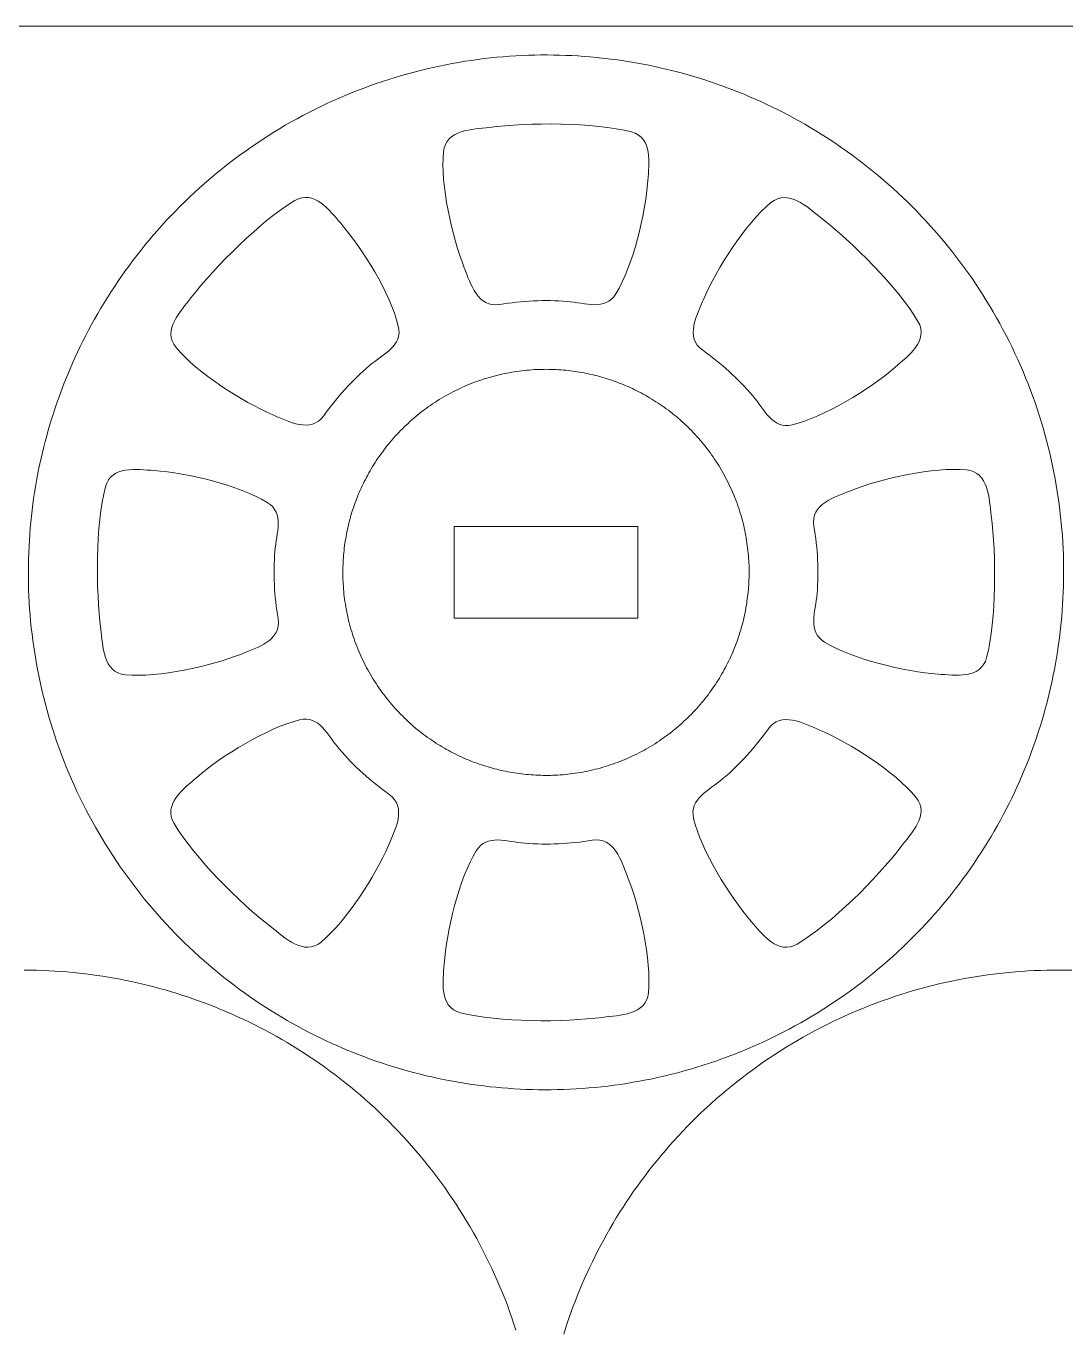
# Model space of a CAD drawing. Header units: inches. Extents: x -505 to 101, y 135 to 440.
# Drawn here: x -54.8 to -9.4, y 382.7 to 439.6 of the extents above; entities that cross this region are included whole.
import ezdxf

# ---------------------------------------------------------------- set-up
doc = ezdxf.new("R2010")
doc.units = ezdxf.units.IN
doc.header["$MEASUREMENT"] = 0
doc.layers.add('Capa 1', color=7, linetype='Continuous')
doc.layers.add('Capa 3', color=150, linetype='Continuous')

msp = doc.modelspace()

# ---------------------------------------------------------------- linework, layer by layer
at = {"layer": 'Capa 1', "color": 28, "lineweight": 9, "true_color": 0x11100b}
for points in [[(-26.645, 437.618), (-26.889, 437.678), (-27.136, 437.734), (-27.379, 437.789), (-27.63, 437.841), (-27.877, 437.89), (-28.131, 437.936), (-28.381, 437.98), (-28.635, 438.021), (-28.892, 438.06), (-29.15, 438.096), (-29.408, 438.129), (-29.669, 438.158), (-29.93, 438.185), (-30.194, 438.21), (-30.459, 438.231), (-30.724, 438.248), (-30.988, 438.263), (-31.256, 438.275), (-31.524, 438.284), (-31.796, 438.289), (-32.067, 438.292), (-32.339, 438.291), (-32.611, 438.286), (-32.882, 438.279), (-33.158, 438.268), (-33.433, 438.253), (-33.708, 438.236), (-33.983, 438.215), (-34.258, 438.19), (-34.537, 438.162), (-34.812, 438.13), (-35.091, 438.095), (-35.37, 438.056), (-35.648, 438.014), (-35.927, 437.968), (-36.202, 437.919), (-36.481, 437.866), (-36.76, 437.809), (-37.038, 437.749), (-37.317, 437.685), (-37.592, 437.618), (-37.871, 437.547), (-38.146, 437.472), (-38.425, 437.393), (-38.7, 437.311), (-38.975, 437.226), (-39.247, 437.136), (-39.522, 437.043), (-39.793, 436.947), (-40.065, 436.846), (-40.337, 436.743), (-40.605, 436.635), (-40.873, 436.524), (-41.141, 436.41), (-41.409, 436.292), (-41.674, 436.17), (-41.935, 436.045), (-42.196, 435.916), (-42.457, 435.785), (-42.718, 435.649), (-42.972, 435.51), (-43.229, 435.368), (-43.484, 435.223), (-43.734, 435.074), (-43.984, 434.922), (-44.231, 434.767), (-44.475, 434.609), (-44.718, 434.447), (-44.962, 434.282), (-45.198, 434.115), (-45.434, 433.945), (-45.671, 433.771), (-45.9, 433.595), (-46.129, 433.415), (-46.359, 433.233), (-46.581, 433.049), (-46.803, 432.861), (-47.022, 432.671), (-47.241, 432.479), (-47.452, 432.283), (-47.664, 432.086), (-47.872, 431.886), (-48.077, 431.683), (-48.278, 431.479), (-48.479, 431.272), (-48.673, 431.063), (-48.867, 430.852), (-49.057, 430.639), (-49.244, 430.424), (-49.428, 430.207), (-49.608, 429.988), (-49.788, 429.768), (-49.96, 429.545), (-50.133, 429.322), (-50.299, 429.096), (-50.465, 428.869), (-50.627, 428.641), (-50.786, 428.411), (-50.938, 428.18), (-51.089, 427.947), (-51.241, 427.714), (-51.386, 427.479), (-51.527, 427.244), (-51.664, 427.007), (-51.802, 426.769), (-51.932, 426.531), (-52.059, 426.292), (-52.187, 426.052), (-52.31, 425.811), (-52.426, 425.57), (-52.543, 425.328), (-52.656, 425.086), (-52.765, 424.843), (-52.871, 424.6), (-52.973, 424.357), (-53.072, 424.114), (-53.167, 423.87), (-53.259, 423.626), (-53.351, 423.382), (-53.435, 423.138), (-53.52, 422.894), (-53.598, 422.651), (-53.675, 422.407), (-53.749, 422.164), (-53.82, 421.921), (-53.89, 421.678), (-53.954, 421.435), (-54.017, 421.193), (-54.074, 420.95), (-54.134, 420.706), (-54.187, 420.459), (-54.24, 420.211), (-54.289, 419.962), (-54.335, 419.71), (-54.377, 419.458), (-54.42, 419.203), (-54.458, 418.947), (-54.494, 418.69), (-54.525, 418.431), (-54.557, 418.171), (-54.582, 417.909), (-54.607, 417.647), (-54.628, 417.383), (-54.645, 417.117), (-54.659, 416.851), (-54.674, 416.583), (-54.681, 416.314), (-54.688, 416.044), (-54.688, 415.774), (-54.688, 415.502), (-54.684, 415.23), (-54.677, 414.957), (-54.666, 414.682), (-54.653, 414.408), (-54.635, 414.132), (-54.614, 413.856), (-54.589, 413.58), (-54.561, 413.303), (-54.529, 413.026), (-54.494, 412.748), (-54.455, 412.471), (-54.412, 412.193), (-54.367, 411.914), (-54.317, 411.636), (-54.264, 411.358), (-54.208, 411.08), (-54.148, 410.802), (-54.084, 410.524), (-54.014, 410.247), (-53.943, 409.97), (-53.869, 409.693), (-53.792, 409.417), (-53.71, 409.141), (-53.622, 408.866), (-53.534, 408.592), (-53.442, 408.318), (-53.344, 408.046), (-53.245, 407.774), (-53.139, 407.503), (-53.033, 407.234), (-52.92, 406.965), (-52.807, 406.698), (-52.687, 406.432), (-52.568, 406.167), (-52.444, 405.904), (-52.313, 405.642), (-52.183, 405.382), (-52.045, 405.124), (-51.908, 404.866), (-51.767, 404.611), (-51.618, 404.358), (-51.47, 404.107), (-51.319, 403.857), (-51.163, 403.609), (-51.005, 403.364), (-50.846, 403.121), (-50.68, 402.879), (-50.514, 402.641), (-50.341, 402.404), (-50.169, 402.17), (-49.992, 401.938), (-49.812, 401.709), (-49.632, 401.482), (-49.445, 401.258), (-49.259, 401.036), (-49.068, 400.817), (-48.877, 400.601), (-48.68, 400.388), (-48.482, 400.177), (-48.285, 399.969), (-48.08, 399.764), (-47.875, 399.562), (-47.671, 399.363), (-47.459, 399.166), (-47.251, 398.973), (-47.036, 398.783), (-46.821, 398.596), (-46.605, 398.412), (-46.387, 398.232), (-46.164, 398.054), (-45.942, 397.88), (-45.72, 397.708), (-45.494, 397.54), (-45.265, 397.375), (-45.039, 397.214), (-44.81, 397.055), (-44.577, 396.901), (-44.344, 396.748), (-44.111, 396.6), (-43.879, 396.455), (-43.642, 396.313), (-43.406, 396.175), (-43.166, 396.039), (-42.93, 395.907), (-42.69, 395.779), (-42.45, 395.653), (-42.21, 395.531), (-41.966, 395.412), (-41.727, 395.297), (-41.483, 395.185), (-41.24, 395.076), (-40.996, 394.97), (-40.756, 394.868), (-40.51, 394.769), (-40.266, 394.673), (-40.023, 394.58), (-39.779, 394.49), (-39.536, 394.404), (-39.293, 394.321), (-39.049, 394.24), (-38.806, 394.163), (-38.562, 394.089), (-38.319, 394.018), (-38.075, 393.951), (-37.832, 393.886), (-37.592, 393.824), (-37.349, 393.764), (-37.102, 393.707), (-36.858, 393.653), (-36.608, 393.601), (-36.361, 393.552), (-36.107, 393.506), (-35.856, 393.462), (-35.603, 393.421), (-35.345, 393.382), (-35.087, 393.347), (-34.83, 393.314), (-34.569, 393.284), (-34.308, 393.257), (-34.043, 393.233), (-33.778, 393.212), (-33.514, 393.193), (-33.249, 393.179), (-32.981, 393.167), (-32.713, 393.158), (-32.441, 393.153), (-32.17, 393.15), (-31.898, 393.151), (-31.627, 393.156), (-31.355, 393.163), (-31.08, 393.174), (-30.805, 393.189), (-30.529, 393.206), (-30.254, 393.227), (-29.979, 393.252), (-29.7, 393.28), (-29.425, 393.312), (-29.147, 393.347), (-28.868, 393.385), (-28.589, 393.428), (-28.31, 393.474), (-28.035, 393.523), (-27.757, 393.576), (-27.478, 393.633), (-27.199, 393.693), (-26.921, 393.757), (-26.645, 393.824), (-26.367, 393.895), (-26.091, 393.97), (-25.813, 394.049), (-25.538, 394.131), (-25.262, 394.216), (-24.991, 394.306), (-24.716, 394.399), (-24.444, 394.495), (-24.172, 394.595), (-23.901, 394.7), (-23.633, 394.807), (-23.364, 394.918), (-23.096, 395.032), (-22.828, 395.15), (-22.564, 395.272), (-22.303, 395.397), (-22.042, 395.526), (-21.781, 395.658), (-21.519, 395.793), (-21.266, 395.932), (-21.008, 396.074), (-20.754, 396.219), (-20.503, 396.368), (-20.253, 396.52), (-20.006, 396.675), (-19.763, 396.834), (-19.519, 396.995), (-19.276, 397.159), (-19.04, 397.327), (-18.803, 397.498), (-18.567, 397.671), (-18.334, 397.847), (-18.105, 398.027), (-17.879, 398.209), (-17.657, 398.394), (-17.434, 398.581), (-17.216, 398.771), (-16.997, 398.964), (-16.785, 399.159), (-16.574, 399.356), (-16.365, 399.556), (-16.161, 399.759), (-15.96, 399.963), (-15.759, 400.17), (-15.565, 400.379), (-15.37, 400.59), (-15.18, 400.803), (-14.993, 401.018), (-14.81, 401.235), (-14.63, 401.454), (-14.45, 401.674), (-14.277, 401.896), (-14.104, 402.121), (-13.938, 402.346), (-13.772, 402.573), (-13.61, 402.802), (-13.452, 403.031), (-13.296, 403.262), (-13.145, 403.495), (-12.996, 403.728), (-12.852, 403.963), (-12.711, 404.199), (-12.573, 404.435), (-12.435, 404.673), (-12.305, 404.911), (-12.178, 405.15), (-12.051, 405.39), (-11.927, 405.631), (-11.811, 405.872), (-11.695, 406.114), (-11.582, 406.356), (-11.472, 406.599), (-11.367, 406.842), (-11.264, 407.085), (-11.165, 407.328), (-11.07, 407.572), (-10.978, 407.816), (-10.887, 408.06), (-10.802, 408.304), (-10.718, 408.548), (-10.64, 408.791), (-10.562, 409.035), (-10.488, 409.278), (-10.418, 409.522), (-10.347, 409.765), (-10.283, 410.007), (-10.22, 410.249), (-10.164, 410.492), (-10.104, 410.737), (-10.051, 410.983), (-9.998, 411.231), (-9.948, 411.48), (-9.902, 411.732), (-9.86, 411.985), (-9.818, 412.239), (-9.779, 412.495), (-9.744, 412.752), (-9.712, 413.011), (-9.68, 413.271), (-9.656, 413.533), (-9.631, 413.796), (-9.61, 414.06), (-9.592, 414.325), (-9.578, 414.592), (-9.564, 414.859), (-9.557, 415.128), (-9.55, 415.398), (-9.55, 415.668), (-9.55, 415.94), (-9.553, 416.212), (-9.56, 416.486), (-9.571, 416.76), (-9.585, 417.034), (-9.603, 417.31), (-9.624, 417.586), (-9.649, 417.862), (-9.677, 418.139), (-9.708, 418.416), (-9.744, 418.694), (-9.783, 418.971), (-9.825, 419.249), (-9.871, 419.528), (-9.92, 419.806), (-9.973, 420.084), (-10.03, 420.362), (-10.089, 420.64), (-10.153, 420.918), (-10.223, 421.195), (-10.294, 421.472), (-10.368, 421.749), (-10.446, 422.026), (-10.527, 422.301), (-10.615, 422.576), (-10.703, 422.85), (-10.795, 423.124), (-10.894, 423.396), (-10.993, 423.668), (-11.098, 423.939), (-11.204, 424.208), (-11.317, 424.477), (-11.43, 424.744), (-11.546, 425.01), (-11.67, 425.275), (-11.793, 425.538), (-11.924, 425.8), (-12.055, 426.06), (-12.192, 426.319), (-12.33, 426.575), (-12.471, 426.831), (-12.615, 427.084), (-12.767, 427.336), (-12.919, 427.585), (-13.074, 427.833), (-13.233, 428.078), (-13.391, 428.321), (-13.557, 428.563), (-13.723, 428.802), (-13.896, 429.038), (-14.069, 429.272), (-14.245, 429.504), (-14.425, 429.733), (-14.605, 429.96), (-14.792, 430.185), (-14.979, 430.406), (-15.169, 430.625), (-15.36, 430.841), (-15.558, 431.055), (-15.755, 431.265), (-15.953, 431.473), (-16.157, 431.678), (-16.362, 431.881), (-16.566, 432.08), (-16.778, 432.276), (-16.986, 432.469), (-17.202, 432.659), (-17.417, 432.846), (-17.632, 433.03), (-17.851, 433.211), (-18.073, 433.388), (-18.295, 433.563), (-18.517, 433.734), (-18.743, 433.902), (-18.972, 434.067), (-19.198, 434.228), (-19.427, 434.387), (-19.66, 434.542), (-19.893, 434.693), (-20.126, 434.842), (-20.359, 434.987), (-20.595, 435.129), (-20.832, 435.268), (-21.071, 435.403), (-21.308, 435.535), (-21.548, 435.663), (-21.788, 435.789), (-22.027, 435.911), (-22.271, 436.029), (-22.511, 436.145), (-22.754, 436.257), (-22.998, 436.366), (-23.238, 436.472), (-23.481, 436.574), (-23.724, 436.673), (-23.971, 436.769), (-24.215, 436.862), (-24.458, 436.952), (-24.702, 437.038), (-24.945, 437.121), (-25.188, 437.202), (-25.432, 437.279), (-25.675, 437.353), (-25.919, 437.424), (-26.162, 437.492), (-26.405, 437.557), (-26.645, 437.618)], [(-29.972, 424.314), (-29.877, 424.289), (-29.782, 424.264), (-29.686, 424.237), (-29.591, 424.21), (-29.496, 424.181), (-29.401, 424.15), (-29.305, 424.119), (-29.207, 424.086), (-29.111, 424.052), (-29.016, 424.017), (-28.921, 423.981), (-28.825, 423.943), (-28.73, 423.904), (-28.635, 423.864), (-28.54, 423.822), (-28.445, 423.779), (-28.349, 423.736), (-28.254, 423.69), (-28.159, 423.644), (-28.064, 423.596), (-27.972, 423.547), (-27.877, 423.496), (-27.785, 423.444), (-27.689, 423.391), (-27.598, 423.337), (-27.506, 423.281), (-27.411, 423.224), (-27.323, 423.166), (-27.231, 423.106), (-27.139, 423.046), (-27.048, 422.984), (-26.959, 422.92), (-26.871, 422.855), (-26.783, 422.79), (-26.695, 422.722), (-26.607, 422.654), (-26.522, 422.584), (-26.434, 422.513), (-26.349, 422.441), (-26.264, 422.368), (-26.18, 422.293), (-26.099, 422.217), (-26.017, 422.14), (-25.936, 422.062), (-25.855, 421.983), (-25.774, 421.902), (-25.696, 421.821), (-25.619, 421.738), (-25.541, 421.654), (-25.467, 421.57), (-25.393, 421.484), (-25.319, 421.396), (-25.248, 421.309), (-25.174, 421.22), (-25.104, 421.129), (-25.037, 421.039), (-24.966, 420.947), (-24.899, 420.854), (-24.836, 420.76), (-24.772, 420.665), (-24.709, 420.57), (-24.645, 420.474), (-24.585, 420.377), (-24.525, 420.278), (-24.465, 420.18), (-24.409, 420.081), (-24.352, 419.98), (-24.299, 419.88), (-24.246, 419.778), (-24.194, 419.676), (-24.144, 419.573), (-24.095, 419.47), (-24.045, 419.366), (-24, 419.262), (-23.954, 419.157), (-23.911, 419.052), (-23.869, 418.946), (-23.83, 418.839), (-23.788, 418.733), (-23.753, 418.626), (-23.714, 418.518), (-23.679, 418.411), (-23.647, 418.303), (-23.615, 418.195), (-23.583, 418.086), (-23.555, 417.978), (-23.527, 417.869), (-23.498, 417.76), (-23.474, 417.651), (-23.453, 417.542), (-23.428, 417.433), (-23.407, 417.324), (-23.389, 417.215), (-23.372, 417.106), (-23.354, 416.997), (-23.34, 416.887), (-23.326, 416.779), (-23.312, 416.67), (-23.301, 416.561), (-23.29, 416.453), (-23.283, 416.344), (-23.276, 416.236), (-23.273, 416.129), (-23.266, 416.021), (-23.262, 415.914), (-23.262, 415.807), (-23.262, 415.7), (-23.262, 415.594), (-23.266, 415.488), (-23.269, 415.383), (-23.273, 415.278), (-23.28, 415.173), (-23.287, 415.069), (-23.294, 414.966), (-23.305, 414.862), (-23.315, 414.76), (-23.326, 414.658), (-23.34, 414.556), (-23.354, 414.455), (-23.368, 414.355), (-23.386, 414.255), (-23.4, 414.156), (-23.421, 414.057), (-23.439, 413.959), (-23.46, 413.862), (-23.481, 413.765), (-23.502, 413.669), (-23.527, 413.574), (-23.552, 413.479), (-23.576, 413.384), (-23.601, 413.289), (-23.629, 413.193), (-23.661, 413.097), (-23.689, 413.002), (-23.721, 412.906), (-23.753, 412.811), (-23.788, 412.715), (-23.823, 412.619), (-23.859, 412.523), (-23.897, 412.428), (-23.936, 412.332), (-23.975, 412.237), (-24.017, 412.141), (-24.06, 412.046), (-24.105, 411.951), (-24.148, 411.856), (-24.197, 411.762), (-24.243, 411.667), (-24.292, 411.573), (-24.345, 411.479), (-24.395, 411.386), (-24.448, 411.292), (-24.504, 411.199), (-24.557, 411.107), (-24.617, 411.015), (-24.673, 410.924), (-24.733, 410.832), (-24.793, 410.741), (-24.857, 410.652), (-24.92, 410.562), (-24.984, 410.473), (-25.051, 410.384), (-25.118, 410.296), (-25.185, 410.209), (-25.255, 410.123), (-25.326, 410.037), (-25.4, 409.951), (-25.47, 409.867), (-25.548, 409.784), (-25.622, 409.701), (-25.7, 409.619), (-25.777, 409.537), (-25.855, 409.457), (-25.936, 409.378), (-26.017, 409.299), (-26.102, 409.222), (-26.187, 409.145), (-26.271, 409.07), (-26.356, 408.995), (-26.444, 408.921), (-26.532, 408.849), (-26.621, 408.778), (-26.709, 408.707), (-26.801, 408.638), (-26.892, 408.57), (-26.988, 408.503), (-27.079, 408.437), (-27.175, 408.373), (-27.27, 408.309), (-27.365, 408.247), (-27.464, 408.186), (-27.563, 408.127), (-27.661, 408.068), (-27.76, 408.011), (-27.859, 407.956), (-27.961, 407.901), (-28.06, 407.848), (-28.162, 407.796), (-28.268, 407.746), (-28.371, 407.697), (-28.473, 407.649), (-28.579, 407.603), (-28.684, 407.558), (-28.787, 407.514), (-28.892, 407.472), (-29.002, 407.431), (-29.108, 407.392), (-29.214, 407.354), (-29.319, 407.318), (-29.429, 407.283), (-29.538, 407.249), (-29.644, 407.216), (-29.753, 407.186), (-29.863, 407.156), (-29.972, 407.129), (-30.078, 407.102), (-30.187, 407.077), (-30.297, 407.053), (-30.406, 407.031), (-30.515, 407.01), (-30.625, 406.991), (-30.734, 406.973), (-30.843, 406.956), (-30.953, 406.941), (-31.062, 406.928), (-31.171, 406.915), (-31.277, 406.904), (-31.387, 406.894), (-31.496, 406.886), (-31.602, 406.879), (-31.711, 406.874), (-31.817, 406.869), (-31.926, 406.866), (-32.032, 406.865), (-32.138, 406.864), (-32.244, 406.865), (-32.35, 406.867), (-32.456, 406.871), (-32.562, 406.875), (-32.667, 406.881), (-32.77, 406.888), (-32.875, 406.897), (-32.978, 406.906), (-33.08, 406.917), (-33.182, 406.928), (-33.285, 406.941), (-33.384, 406.955), (-33.486, 406.97), (-33.585, 406.986), (-33.683, 407.004), (-33.782, 407.022), (-33.881, 407.041), (-33.98, 407.062), (-34.075, 407.083), (-34.17, 407.105), (-34.265, 407.128), (-34.361, 407.153), (-34.456, 407.178), (-34.551, 407.205), (-34.646, 407.233), (-34.742, 407.262), (-34.837, 407.292), (-34.932, 407.323), (-35.031, 407.356), (-35.126, 407.39), (-35.221, 407.425), (-35.317, 407.462), (-35.412, 407.499), (-35.507, 407.538), (-35.603, 407.578), (-35.698, 407.62), (-35.793, 407.662), (-35.888, 407.706), (-35.983, 407.752), (-36.079, 407.799), (-36.174, 407.847), (-36.266, 407.896), (-36.361, 407.946), (-36.453, 407.998), (-36.548, 408.051), (-36.639, 408.105), (-36.731, 408.161), (-36.823, 408.218), (-36.915, 408.276), (-37.006, 408.336), (-37.098, 408.397), (-37.19, 408.459), (-37.278, 408.522), (-37.366, 408.587), (-37.455, 408.653), (-37.543, 408.72), (-37.631, 408.788), (-37.716, 408.858), (-37.804, 408.929), (-37.888, 409.001), (-37.973, 409.075), (-38.058, 409.149), (-38.139, 409.225), (-38.22, 409.302), (-38.301, 409.38), (-38.382, 409.46), (-38.463, 409.54), (-38.541, 409.621), (-38.619, 409.704), (-38.693, 409.788), (-38.77, 409.873), (-38.844, 409.959), (-38.918, 410.046), (-38.989, 410.134), (-39.063, 410.223), (-39.134, 410.313), (-39.201, 410.403), (-39.271, 410.495), (-39.338, 410.588), (-39.402, 410.682), (-39.465, 410.777), (-39.529, 410.872), (-39.592, 410.968), (-39.652, 411.066), (-39.712, 411.163), (-39.772, 411.262), (-39.829, 411.362), (-39.885, 411.462), (-39.938, 411.562), (-39.991, 411.664), (-40.044, 411.766), (-40.093, 411.869), (-40.143, 411.972), (-40.192, 412.076), (-40.238, 412.18), (-40.28, 412.285), (-40.326, 412.391), (-40.368, 412.497), (-40.407, 412.603), (-40.446, 412.709), (-40.485, 412.816), (-40.524, 412.923), (-40.555, 413.031), (-40.591, 413.139), (-40.622, 413.247), (-40.654, 413.356), (-40.682, 413.464), (-40.711, 413.573), (-40.739, 413.682), (-40.764, 413.791), (-40.785, 413.9), (-40.809, 414.009), (-40.831, 414.118), (-40.848, 414.227), (-40.866, 414.336), (-40.883, 414.446), (-40.898, 414.555), (-40.912, 414.664), (-40.926, 414.772), (-40.936, 414.881), (-40.947, 414.989), (-40.954, 415.098), (-40.961, 415.206), (-40.965, 415.313), (-40.972, 415.421), (-40.972, 415.528), (-40.975, 415.635), (-40.975, 415.742), (-40.975, 415.848), (-40.972, 415.954), (-40.968, 416.059), (-40.965, 416.164), (-40.958, 416.269), (-40.95, 416.373), (-40.943, 416.476), (-40.933, 416.579), (-40.922, 416.683), (-40.912, 416.784), (-40.898, 416.886), (-40.883, 416.987), (-40.869, 417.088), (-40.852, 417.187), (-40.838, 417.286), (-40.816, 417.385), (-40.799, 417.483), (-40.778, 417.58), (-40.756, 417.677), (-40.735, 417.773), (-40.711, 417.868), (-40.686, 417.963), (-40.661, 418.058), (-40.636, 418.154), (-40.608, 418.249), (-40.577, 418.344), (-40.548, 418.44), (-40.517, 418.536), (-40.485, 418.632), (-40.45, 418.727), (-40.414, 418.823), (-40.379, 418.919), (-40.34, 419.014), (-40.301, 419.11), (-40.263, 419.205), (-40.22, 419.301), (-40.178, 419.396), (-40.132, 419.491), (-40.086, 419.586), (-40.04, 419.68), (-39.994, 419.775), (-39.945, 419.869), (-39.892, 419.963), (-39.843, 420.057), (-39.79, 420.15), (-39.734, 420.242), (-39.68, 420.335), (-39.621, 420.427), (-39.564, 420.519), (-39.504, 420.61), (-39.444, 420.7), (-39.381, 420.791), (-39.317, 420.88), (-39.254, 420.97), (-39.187, 421.058), (-39.12, 421.146), (-39.053, 421.233), (-38.982, 421.32), (-38.912, 421.406), (-38.837, 421.491), (-38.767, 421.575), (-38.689, 421.659), (-38.615, 421.741), (-38.537, 421.823), (-38.46, 421.904), (-38.379, 421.985), (-38.301, 422.064), (-38.22, 422.143), (-38.135, 422.22), (-38.051, 422.297), (-37.966, 422.372), (-37.881, 422.447), (-37.793, 422.521), (-37.705, 422.593), (-37.617, 422.664), (-37.529, 422.735), (-37.437, 422.804), (-37.345, 422.872), (-37.25, 422.939), (-37.158, 423.005), (-37.063, 423.069), (-36.968, 423.133), (-36.872, 423.195), (-36.774, 423.256), (-36.675, 423.315), (-36.576, 423.374), (-36.477, 423.43), (-36.379, 423.486), (-36.276, 423.541), (-36.177, 423.594), (-36.075, 423.646), (-35.969, 423.696), (-35.867, 423.745), (-35.765, 423.793), (-35.659, 423.839), (-35.553, 423.884), (-35.451, 423.928), (-35.345, 423.97), (-35.236, 424.011), (-35.13, 424.05), (-35.024, 424.088), (-34.915, 424.124), (-34.809, 424.16), (-34.699, 424.193), (-34.593, 424.225), (-34.484, 424.256), (-34.375, 424.286), (-34.265, 424.314), (-34.16, 424.34), (-34.05, 424.365), (-33.941, 424.389), (-33.831, 424.411), (-33.722, 424.432), (-33.613, 424.451), (-33.503, 424.469), (-33.394, 424.486), (-33.285, 424.501), (-33.175, 424.515), (-33.066, 424.527), (-32.96, 424.538), (-32.851, 424.548), (-32.741, 424.556), (-32.636, 424.563), (-32.526, 424.569), (-32.42, 424.573), (-32.311, 424.576), (-32.205, 424.577), (-32.099, 424.578), (-31.993, 424.577), (-31.888, 424.575), (-31.782, 424.571), (-31.676, 424.567), (-31.57, 424.561), (-31.468, 424.554), (-31.362, 424.546), (-31.26, 424.536), (-31.157, 424.526), (-31.055, 424.514), (-30.953, 424.501), (-30.854, 424.487), (-30.752, 424.472), (-30.653, 424.456), (-30.554, 424.438), (-30.455, 424.42), (-30.357, 424.401), (-30.258, 424.381), (-30.163, 424.359), (-30.067, 424.337), (-29.972, 424.314)], [(-28.12, 413.721), (-36.118, 413.721), (-36.118, 417.721), (-28.12, 417.721), (-28.12, 413.721)], [(-49.456, 397.698), (-49.699, 397.757), (-49.943, 397.814), (-50.19, 397.868), (-50.44, 397.92), (-50.687, 397.969), (-50.941, 398.016), (-51.192, 398.06), (-51.446, 398.101), (-51.703, 398.14), (-51.961, 398.175), (-52.218, 398.208), (-52.479, 398.238), (-52.74, 398.265), (-53.005, 398.289), (-53.266, 398.31), (-53.534, 398.328), (-53.799, 398.343), (-54.067, 398.355), (-54.335, 398.364), (-54.607, 398.369), (-54.875, 398.371)], [(-9.193, 398.364), (-9.465, 398.369), (-9.733, 398.371), (-10.005, 398.37), (-10.28, 398.366), (-10.552, 398.358), (-10.827, 398.347), (-11.102, 398.333), (-11.377, 398.315), (-11.652, 398.294), (-11.927, 398.27), (-12.206, 398.242), (-12.481, 398.21), (-12.76, 398.175), (-13.039, 398.136), (-13.317, 398.094), (-13.593, 398.048), (-13.871, 397.999), (-14.15, 397.945), (-14.429, 397.889), (-14.707, 397.829), (-14.983, 397.765), (-15.261, 397.697), (-15.54, 397.626), (-15.815, 397.552), (-16.09, 397.473), (-16.369, 397.391), (-16.641, 397.305), (-16.916, 397.216), (-17.191, 397.123), (-17.463, 397.026), (-17.734, 396.926), (-18.006, 396.822), (-18.274, 396.715), (-18.542, 396.604), (-18.81, 396.489), (-19.078, 396.371), (-19.343, 396.25), (-19.604, 396.124), (-19.865, 395.996), (-20.126, 395.864), (-20.383, 395.729), (-20.641, 395.59), (-20.899, 395.448), (-21.149, 395.303), (-21.403, 395.154), (-21.65, 395.001), (-21.9, 394.847), (-22.144, 394.688), (-22.387, 394.527), (-22.631, 394.362), (-22.867, 394.195), (-23.104, 394.024), (-23.34, 393.851), (-23.569, 393.674), (-23.798, 393.495), (-24.028, 393.313), (-24.25, 393.128), (-24.472, 392.941), (-24.691, 392.751), (-24.906, 392.558), (-25.121, 392.363), (-25.333, 392.165), (-25.541, 391.966), (-25.746, 391.763), (-25.947, 391.558), (-26.144, 391.352), (-26.342, 391.143), (-26.536, 390.932), (-26.727, 390.719), (-26.913, 390.504), (-27.097, 390.287), (-27.277, 390.068), (-27.453, 389.847), (-27.63, 389.625), (-27.799, 389.401), (-27.968, 389.176), (-28.134, 388.949), (-28.296, 388.72), (-28.452, 388.49), (-28.607, 388.259), (-28.758, 388.027), (-28.907, 387.793), (-29.055, 387.559), (-29.196, 387.323), (-29.333, 387.087), (-29.468, 386.849), (-29.602, 386.61), (-29.729, 386.371), (-29.856, 386.131), (-29.976, 385.891), (-30.096, 385.65), (-30.212, 385.408), (-30.325, 385.166), (-30.434, 384.923), (-30.536, 384.68), (-30.642, 384.437), (-30.741, 384.193), (-30.836, 383.949), (-30.928, 383.706), (-31.02, 383.462), (-31.105, 383.218), (-31.189, 382.974), (-31.267, 382.73), (-31.344, 382.487)], [(-33.426, 382.655), (-33.514, 382.93), (-33.606, 383.203), (-33.704, 383.476), (-33.803, 383.748), (-33.905, 384.018), (-34.015, 384.288), (-34.124, 384.557), (-34.241, 384.824), (-34.357, 385.09), (-34.481, 385.355), (-34.604, 385.618), (-34.735, 385.88), (-34.865, 386.14), (-34.999, 386.398), (-35.14, 386.655), (-35.281, 386.911), (-35.426, 387.164), (-35.578, 387.415), (-35.729, 387.665), (-35.885, 387.912), (-36.04, 388.158), (-36.202, 388.401), (-36.368, 388.642), (-36.534, 388.881), (-36.707, 389.118), (-36.879, 389.352), (-37.056, 389.584), (-37.236, 389.813), (-37.416, 390.04), (-37.603, 390.264), (-37.79, 390.486), (-37.98, 390.705), (-38.17, 390.921), (-38.368, 391.134), (-38.566, 391.345), (-38.763, 391.553), (-38.968, 391.758), (-39.172, 391.96), (-39.377, 392.159), (-39.585, 392.355), (-39.797, 392.548), (-40.012, 392.738), (-40.227, 392.925), (-40.443, 393.109), (-40.661, 393.29), (-40.883, 393.468), (-41.106, 393.642), (-41.328, 393.813), (-41.554, 393.982), (-41.78, 394.146), (-42.009, 394.308), (-42.238, 394.466), (-42.471, 394.621), (-42.704, 394.773), (-42.937, 394.922), (-43.169, 395.067), (-43.406, 395.209), (-43.642, 395.347), (-43.882, 395.482), (-44.118, 395.614), (-44.358, 395.743), (-44.598, 395.868), (-44.838, 395.99), (-45.082, 396.109), (-45.321, 396.225), (-45.565, 396.337), (-45.805, 396.446), (-46.048, 396.551), (-46.292, 396.654), (-46.535, 396.753), (-46.778, 396.849), (-47.025, 396.942), (-47.269, 397.031), (-47.512, 397.118), (-47.756, 397.201), (-47.999, 397.281), (-48.242, 397.358), (-48.486, 397.432), (-48.729, 397.503), (-48.973, 397.571), (-49.216, 397.636), (-49.456, 397.698)]]:
    msp.add_lwpolyline(points, dxfattribs=at)
for points, knots in [([(-34.138, 427.405), (-35.084, 427.24), (-35.412, 428.325), (-35.68, 429.002), (-36.213, 430.337), (-36.735, 432.645), (-36.587, 434.072), (-36.484, 435.039), (-35.317, 435.042), (-34.593, 435.134), (-32.897, 435.351), (-30.039, 435.362), (-28.392, 434.931), (-27.446, 434.684), (-27.626, 433.545), (-27.679, 432.814), (-27.788, 431.321), (-28.3, 429.159), (-29.072, 427.872), (-29.535, 427.104), (-30.406, 427.48), (-31.193, 427.542), (-32.177, 427.619), (-33.165, 427.567), (-34.138, 427.405)], [0, 0, 0, 0, 1, 1, 1, 2, 2, 2, 3, 3, 3, 4, 4, 4, 5, 5, 5, 6, 6, 6, 7, 7, 7, 8, 8, 8, 8]), ([(-41.808, 422.555), (-42.365, 421.771), (-43.353, 422.303), (-44.027, 422.593), (-45.367, 423.169), (-47.322, 424.406), (-48.246, 425.531), (-48.867, 426.288), (-48.045, 427.117), (-47.597, 427.697), (-46.556, 429.042), (-44.52, 431.093), (-43.067, 431.94), (-42.224, 432.432), (-41.547, 431.503), (-41.067, 430.947), (-40.1, 429.829), (-38.908, 427.903), (-38.559, 426.466), (-38.343, 425.594), (-39.215, 425.253), (-39.822, 424.735), (-40.573, 424.093), (-41.233, 423.359), (-41.808, 422.555)], [0, 0, 0, 0, 1, 1, 1, 2, 2, 2, 3, 3, 3, 4, 4, 4, 5, 5, 5, 6, 6, 6, 7, 7, 7, 8, 8, 8, 8]), ([(-25.284, 425.41), (-26.07, 425.967), (-25.538, 426.957), (-25.248, 427.631), (-24.67, 428.969), (-23.435, 430.924), (-22.31, 431.849), (-21.551, 432.471), (-20.722, 431.649), (-20.144, 431.199), (-18.782, 430.148), (-16.764, 428.144), (-15.9, 426.669), (-15.406, 425.826), (-16.337, 425.147), (-16.895, 424.668), (-17.992, 423.719), (-20.017, 422.475), (-21.382, 422.158), (-22.25, 421.956), (-22.585, 422.815), (-23.104, 423.424), (-23.746, 424.175), (-24.483, 424.837), (-25.284, 425.41)], [0, 0, 0, 0, 1, 1, 1, 2, 2, 2, 3, 3, 3, 4, 4, 4, 5, 5, 5, 6, 6, 6, 7, 7, 7, 8, 8, 8, 8]), ([(-43.801, 413.702), (-43.646, 412.753), (-44.715, 412.432), (-45.399, 412.159), (-46.747, 411.622), (-49.018, 411.111), (-50.458, 411.254), (-51.435, 411.35), (-51.439, 412.515), (-51.53, 413.245), (-51.749, 414.942), (-51.76, 417.802), (-51.329, 419.448), (-51.082, 420.393), (-49.943, 420.214), (-49.213, 420.161), (-47.727, 420.052), (-45.547, 419.538), (-44.27, 418.766), (-43.501, 418.302), (-43.879, 417.44), (-43.939, 416.648), (-44.016, 415.663), (-43.967, 414.676), (-43.801, 413.702)], [0, 0, 0, 0, 1, 1, 1, 2, 2, 2, 3, 3, 3, 4, 4, 4, 5, 5, 5, 6, 6, 6, 7, 7, 7, 8, 8, 8, 8]), ([(-20.436, 417.74), (-20.602, 418.686), (-19.512, 419.015), (-18.838, 419.283), (-17.491, 419.819), (-15.219, 420.332), (-13.78, 420.189), (-12.802, 420.091), (-12.799, 418.928), (-12.704, 418.197), (-12.485, 416.474), (-12.474, 413.681), (-12.905, 412.004), (-13.152, 411.05), (-14.288, 411.227), (-15.025, 411.282), (-16.454, 411.387), (-18.768, 411.931), (-19.978, 412.681), (-20.733, 413.151), (-20.359, 413.999), (-20.299, 414.794), (-20.221, 415.779), (-20.271, 416.767), (-20.436, 417.74), (-20.436, 417.74), (-20.436, 417.74), (-20.436, 417.74)], [0, 0, 0, 0, 1, 1, 1, 2, 2, 2, 3, 3, 3, 4, 4, 4, 5, 5, 5, 6, 6, 6, 7, 7, 7, 8, 8, 8, 9, 9, 9, 9]), ([(-38.954, 406.032), (-38.17, 405.47), (-38.696, 404.492), (-38.989, 403.811), (-39.575, 402.455), (-40.788, 400.536), (-41.928, 399.593), (-42.683, 398.969), (-43.519, 399.796), (-44.094, 400.243), (-45.491, 401.322), (-47.431, 403.252), (-48.334, 404.764), (-48.835, 405.61), (-47.904, 406.292), (-47.343, 406.774), (-46.235, 407.732), (-44.291, 408.935), (-42.863, 409.282), (-41.991, 409.494), (-41.652, 408.625), (-41.134, 408.018), (-40.492, 407.267), (-39.755, 406.605), (-38.954, 406.032), (-38.954, 406.032), (-38.954, 406.032), (-38.954, 406.032)], [0, 0, 0, 0, 1, 1, 1, 2, 2, 2, 3, 3, 3, 4, 4, 4, 5, 5, 5, 6, 6, 6, 7, 7, 7, 8, 8, 8, 9, 9, 9, 9]), ([(-22.43, 408.887), (-21.869, 409.668), (-20.888, 409.142), (-20.207, 408.849), (-18.852, 408.265), (-16.933, 407.051), (-15.991, 405.911), (-15.367, 405.157), (-16.192, 404.322), (-16.641, 403.745), (-17.72, 402.35), (-19.65, 400.408), (-21.163, 399.507), (-22.006, 399.004), (-22.691, 399.937), (-23.171, 400.495), (-24.119, 401.595), (-25.347, 403.572), (-25.682, 404.986), (-25.887, 405.85), (-25.016, 406.193), (-24.416, 406.707), (-23.664, 407.349), (-23.001, 408.084), (-22.43, 408.887)], [0, 0, 0, 0, 1, 1, 1, 2, 2, 2, 3, 3, 3, 4, 4, 4, 5, 5, 5, 6, 6, 6, 7, 7, 7, 8, 8, 8, 8]), ([(-30.099, 404.037), (-29.15, 404.192), (-28.829, 403.128), (-28.557, 402.44), (-28.021, 401.095), (-27.51, 398.82), (-27.651, 397.38), (-27.75, 396.405), (-28.914, 396.401), (-29.644, 396.308), (-31.341, 396.091), (-34.198, 396.08), (-35.846, 396.511), (-36.791, 396.758), (-36.611, 397.897), (-36.559, 398.628), (-36.453, 400.07), (-35.916, 402.35), (-35.158, 403.579), (-34.692, 404.335), (-33.839, 403.963), (-33.045, 403.901), (-32.061, 403.824), (-31.073, 403.875), (-30.099, 404.037)], [0, 0, 0, 0, 1, 1, 1, 2, 2, 2, 3, 3, 3, 4, 4, 4, 5, 5, 5, 6, 6, 6, 7, 7, 7, 8, 8, 8, 8])]:
    msp.add_open_spline(points, degree=3, knots=knots, dxfattribs=at)
at = {"layer": 'Capa 3', "lineweight": 0}
msp.add_lwpolyline([(-505.12, 439.552), (100.88, 439.552), (100.88, 135.159), (-505.149, 135.217), (-505.12, 439.552)], dxfattribs=at)

doc.saveas('drawing.dxf')
